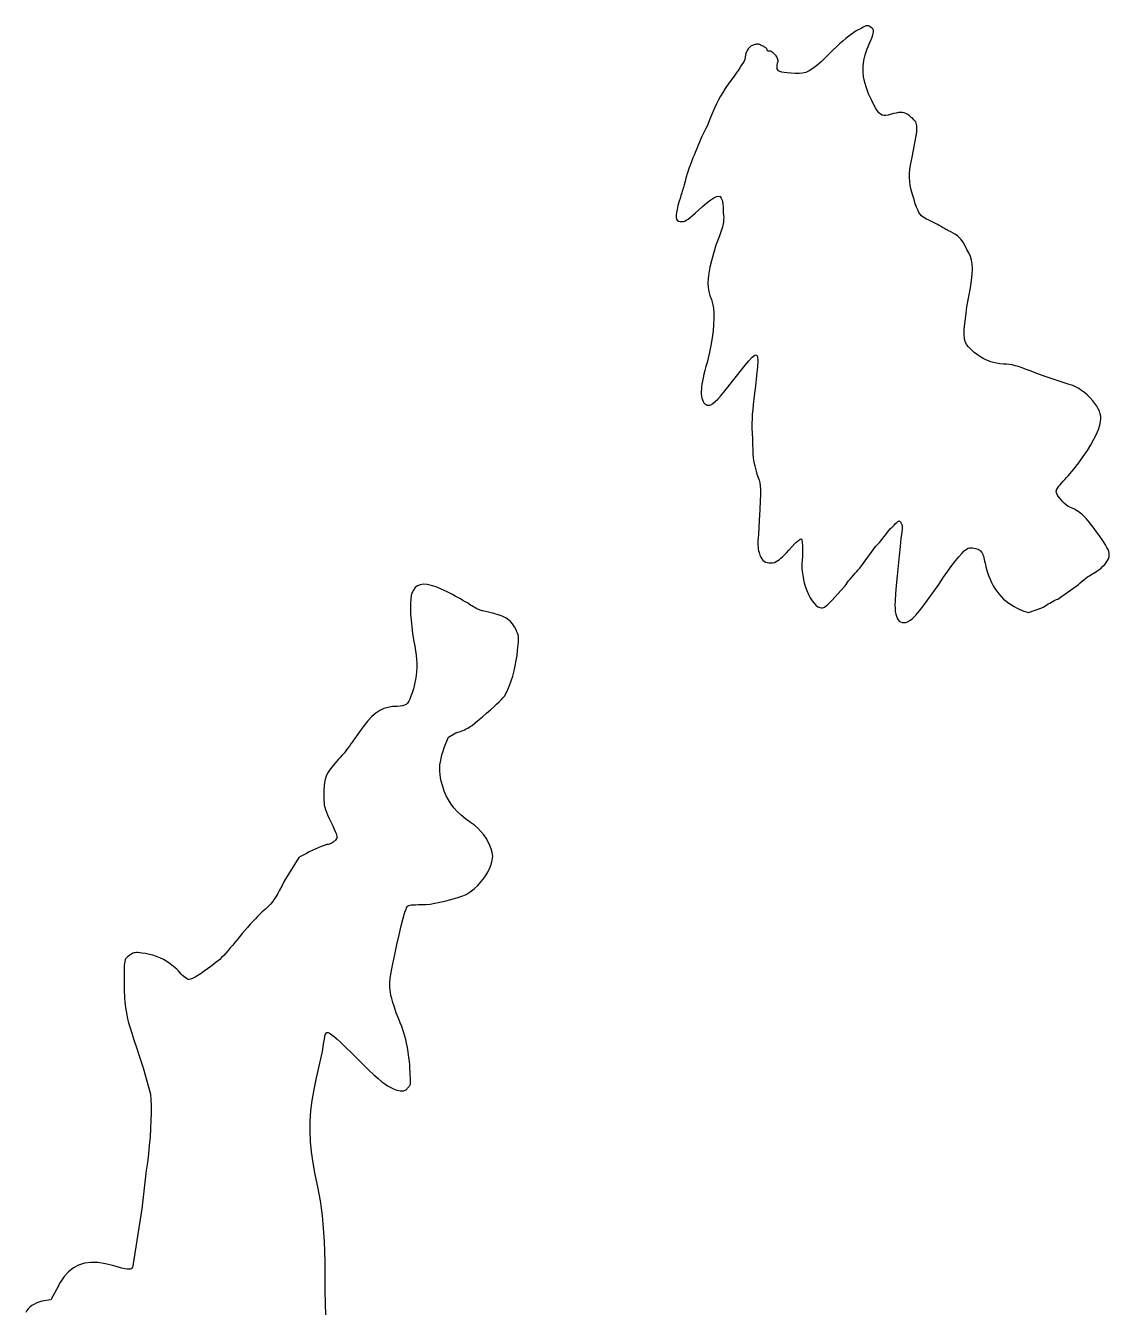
# Model space of a CAD drawing. Extents: x 0.1 to 12, y 0.1 to 13.2.
# Drawn here: x 6.012 to 8.228, y 6.371 to 9.001 of the extents above; entities that cross this region are included whole.
import ezdxf

# ---------------------------------------------------------------- set-up
doc = ezdxf.new("R2010")
doc.units = 0
doc.layers.add('1', color=1, linetype='CONTINUOUS')

msp = doc.modelspace()

# ---------------------------------------------------------------- linework, layer by layer
at = {"layer": '1', "linetype": 'CONTINUOUS'}
msp.add_lwpolyline([(7.7393, 8.9986), (7.7372, 8.9999), (7.7354, 9.0007), (7.7337, 9.0011), (7.732, 9.0011), (7.7301, 9.0007), (7.7278, 8.9998), (7.7251, 8.9983), (7.7218, 8.9964), (7.7177, 8.994), (7.7146, 8.9926), (7.7107, 8.9905), (7.706, 8.9876), (7.7008, 8.984), (7.6952, 8.9797), (7.6892, 8.975), (7.6829, 8.9697), (7.6765, 8.9641), (7.67, 8.9582), (7.6637, 8.952), (7.6504, 8.9389), (7.6393, 8.9282), (7.6299, 8.9198), (7.6218, 8.9134), (7.6145, 8.9088), (7.6077, 8.9057), (7.6009, 8.9039), (7.5937, 8.9031), (7.5857, 8.9032), (7.5766, 8.9039), (7.5692, 8.9047), (7.5631, 8.9055), (7.5583, 8.9064), (7.5545, 8.9074), (7.5518, 8.9088), (7.55, 8.9106), (7.5489, 8.913), (7.5486, 8.9161), (7.5488, 8.92), (7.5495, 8.9249), (7.5503, 8.9267), (7.5507, 8.9285), (7.5507, 8.9303), (7.5505, 8.9321), (7.5499, 8.9339), (7.5491, 8.9357), (7.5481, 8.9375), (7.5468, 8.9393), (7.5453, 8.9411), (7.5435, 8.9429), (7.5426, 8.9438), (7.5417, 8.9447), (7.5408, 8.9456), (7.5399, 8.9464), (7.539, 8.9471), (7.5381, 8.9477), (7.5372, 8.9482), (7.5363, 8.9486), (7.5354, 8.9489), (7.5345, 8.9489), (7.5336, 8.9489), (7.5328, 8.949), (7.5319, 8.949), (7.5311, 8.9491), (7.5304, 8.9493), (7.5298, 8.9496), (7.5293, 8.95), (7.5289, 8.9505), (7.5286, 8.9511), (7.5285, 8.952), (7.5283, 8.9528), (7.5279, 8.9537), (7.5271, 8.9547), (7.526, 8.9556), (7.5248, 8.9565), (7.5233, 8.9574), (7.5218, 8.9583), (7.5201, 8.9592), (7.5183, 8.9601), (7.5165, 8.961), (7.5148, 8.9618), (7.5132, 8.9624), (7.5117, 8.9628), (7.5102, 8.9631), (7.5086, 8.9632), (7.507, 8.9631), (7.5052, 8.9628), (7.5033, 8.9624), (7.501, 8.9618), (7.4985, 8.961), (7.4959, 8.9598), (7.4935, 8.9581), (7.4913, 8.9561), (7.4893, 8.9536), (7.4876, 8.9508), (7.4862, 8.9478), (7.485, 8.9445), (7.4842, 8.9411), (7.4837, 8.9375), (7.4835, 8.9339), (7.4831, 8.9326), (7.4821, 8.9304), (7.4805, 8.9275), (7.4783, 8.9239), (7.4756, 8.9197), (7.4725, 8.9149), (7.4689, 8.9097), (7.465, 8.904), (7.4609, 8.8981), (7.4565, 8.8919), (7.449, 8.8818), (7.4428, 8.873), (7.4375, 8.8649), (7.4329, 8.8572), (7.4287, 8.8495), (7.4247, 8.8413), (7.4206, 8.8323), (7.4162, 8.8219), (7.4112, 8.8099), (7.4054, 8.7958), (7.4027, 8.791), (7.4, 8.7858), (7.3974, 8.7803), (7.3948, 8.7746), (7.3923, 8.7688), (7.3898, 8.7629), (7.3875, 8.7572), (7.3853, 8.7517), (7.3833, 8.7465), (7.3814, 8.7417), (7.3788, 8.7363), (7.3763, 8.7307), (7.3741, 8.7251), (7.372, 8.7196), (7.3701, 8.7143), (7.3684, 8.7093), (7.3669, 8.7046), (7.3655, 8.7004), (7.3643, 8.6967), (7.3634, 8.6937), (7.3624, 8.6898), (7.3612, 8.6855), (7.3599, 8.6808), (7.3585, 8.6757), (7.357, 8.6704), (7.3554, 8.6649), (7.3537, 8.6593), (7.3519, 8.6537), (7.3502, 8.6481), (7.3483, 8.6426), (7.3459, 8.6334), (7.3441, 8.6256), (7.3428, 8.619), (7.3422, 8.6136), (7.3423, 8.6092), (7.3432, 8.6059), (7.3447, 8.6034), (7.3471, 8.6018), (7.3503, 8.6009), (7.3544, 8.6006), (7.3571, 8.6009), (7.36, 8.6018), (7.3631, 8.6034), (7.3667, 8.6057), (7.3709, 8.6089), (7.3758, 8.6129), (7.3815, 8.618), (7.3883, 8.6241), (7.3962, 8.6312), (7.4054, 8.6396), (7.4129, 8.6452), (7.4192, 8.6493), (7.4245, 8.6517), (7.4287, 8.6526), (7.4321, 8.6517), (7.4346, 8.6489), (7.4364, 8.6443), (7.4376, 8.6378), (7.4382, 8.6293), (7.4384, 8.6186), (7.4391, 8.6141), (7.4395, 8.6094), (7.4394, 8.6045), (7.4388, 8.5993), (7.4377, 8.5935), (7.4361, 8.587), (7.4339, 8.5799), (7.431, 8.5718), (7.4276, 8.5627), (7.4234, 8.5526), (7.4185, 8.5356), (7.4144, 8.5205), (7.4113, 8.5072), (7.409, 8.4953), (7.4077, 8.4846), (7.4072, 8.4749), (7.4077, 8.466), (7.409, 8.4576), (7.4113, 8.4495), (7.4144, 8.4414), (7.4168, 8.433), (7.4184, 8.4237), (7.4193, 8.4136), (7.4195, 8.4025), (7.4189, 8.3904), (7.4177, 8.3772), (7.4157, 8.3629), (7.413, 8.3474), (7.4096, 8.3305), (7.4054, 8.3123), (7.4029, 8.3042), (7.4007, 8.2963), (7.3988, 8.2886), (7.3973, 8.2812), (7.396, 8.2744), (7.395, 8.2682), (7.3943, 8.2628), (7.3938, 8.2582), (7.3935, 8.2547), (7.3934, 8.2523), (7.3936, 8.2478), (7.3941, 8.2437), (7.3949, 8.2398), (7.3961, 8.2363), (7.3975, 8.2331), (7.3992, 8.2304), (7.4012, 8.2282), (7.4034, 8.2266), (7.4058, 8.2256), (7.4084, 8.2252), (7.4112, 8.2256), (7.4144, 8.2269), (7.418, 8.2292), (7.4222, 8.2327), (7.4272, 8.2376), (7.4331, 8.244), (7.44, 8.2522), (7.4481, 8.2621), (7.4575, 8.2741), (7.4685, 8.2883), (7.4807, 8.3037), (7.4904, 8.3155), (7.4978, 8.3236), (7.5032, 8.3278), (7.5068, 8.3281), (7.5087, 8.3242), (7.5092, 8.316), (7.5085, 8.3034), (7.5069, 8.2862), (7.5045, 8.2643), (7.5028, 8.25), (7.5013, 8.2375), (7.5, 8.2264), (7.4989, 8.2163), (7.4981, 8.2068), (7.4976, 8.1977), (7.4973, 8.1884), (7.4974, 8.1786), (7.4978, 8.168), (7.4985, 8.1562), (7.4986, 8.1445), (7.4989, 8.1345), (7.4993, 8.126), (7.4999, 8.1187), (7.5008, 8.1122), (7.5017, 8.1064), (7.5029, 8.101), (7.5043, 8.0956), (7.5058, 8.0901), (7.5075, 8.0841), (7.5099, 8.0776), (7.5119, 8.0721), (7.5133, 8.0668), (7.5142, 8.0606), (7.5146, 8.0529), (7.5146, 8.0428), (7.5142, 8.0294), (7.5134, 8.0118), (7.5121, 7.9893), (7.5105, 7.961), (7.5098, 7.9542), (7.5094, 7.9482), (7.5093, 7.943), (7.5094, 7.9384), (7.5098, 7.9343), (7.5103, 7.9307), (7.511, 7.9274), (7.5118, 7.9244), (7.5126, 7.9216), (7.5135, 7.9189), (7.5154, 7.9148), (7.5175, 7.9113), (7.5198, 7.9085), (7.5224, 7.9063), (7.5252, 7.9047), (7.5282, 7.9036), (7.5316, 7.903), (7.5352, 7.9029), (7.5392, 7.9032), (7.5435, 7.9039), (7.547, 7.9057), (7.5502, 7.9077), (7.5534, 7.9099), (7.5566, 7.9125), (7.5601, 7.9155), (7.5639, 7.9193), (7.5682, 7.9237), (7.5731, 7.9291), (7.5789, 7.9354), (7.5856, 7.9429), (7.5874, 7.9447), (7.5891, 7.9462), (7.5908, 7.9475), (7.5924, 7.9487), (7.5938, 7.9497), (7.5951, 7.9505), (7.5961, 7.9511), (7.5969, 7.9516), (7.5976, 7.952), (7.5984, 7.9516), (7.5991, 7.9505), (7.5996, 7.9487), (7.5999, 7.9462), (7.6002, 7.9429), (7.6004, 7.939), (7.6005, 7.9343), (7.6006, 7.9289), (7.6006, 7.9228), (7.6006, 7.9159), (7.5999, 7.9083), (7.5995, 7.9017), (7.5994, 7.8958), (7.5995, 7.8906), (7.5998, 7.8859), (7.6004, 7.8815), (7.6011, 7.8774), (7.6018, 7.8734), (7.6027, 7.8692), (7.6036, 7.8649), (7.6065, 7.8553), (7.6097, 7.8466), (7.6131, 7.8386), (7.6167, 7.8316), (7.6205, 7.8255), (7.6244, 7.8203), (7.6283, 7.8162), (7.6321, 7.8133), (7.636, 7.8114), (7.6396, 7.8108), (7.6424, 7.8113), (7.6455, 7.8126), (7.6489, 7.8149), (7.6527, 7.818), (7.6569, 7.8221), (7.6617, 7.827), (7.6671, 7.8329), (7.6732, 7.8396), (7.68, 7.8473), (7.6877, 7.8559), (7.6897, 7.8588), (7.6922, 7.8622), (7.6951, 7.8659), (7.6983, 7.8698), (7.7016, 7.8739), (7.705, 7.8779), (7.7084, 7.8818), (7.7117, 7.8856), (7.7149, 7.8889), (7.7177, 7.8919), (7.7508, 7.9369), (7.7543, 7.9407), (7.7579, 7.9447), (7.7615, 7.949), (7.765, 7.9533), (7.7684, 7.9576), (7.7717, 7.9618), (7.7749, 7.9658), (7.778, 7.9696), (7.781, 7.973), (7.7838, 7.976), (7.7879, 7.98), (7.7911, 7.9833), (7.7937, 7.9857), (7.7957, 7.9874), (7.7973, 7.9884), (7.7985, 7.9887), (7.7994, 7.9885), (7.8002, 7.9878), (7.801, 7.9866), (7.8018, 7.985), (7.8026, 7.984), (7.8033, 7.9829), (7.8038, 7.9816), (7.8042, 7.9803), (7.8044, 7.979), (7.8046, 7.9776), (7.8047, 7.9763), (7.8048, 7.9751), (7.8048, 7.974), (7.8048, 7.973), (7.8037, 7.9655), (7.8021, 7.953), (7.8002, 7.9366), (7.7982, 7.9176), (7.7962, 7.8971), (7.7942, 7.8765), (7.7925, 7.857), (7.7911, 7.8397), (7.7901, 7.8259), (7.7898, 7.8168), (7.79, 7.81), (7.7905, 7.8038), (7.7914, 7.7984), (7.7927, 7.7938), (7.7943, 7.7898), (7.7963, 7.7866), (7.7986, 7.784), (7.8013, 7.7822), (7.8044, 7.7811), (7.8078, 7.7808), (7.8123, 7.7813), (7.8167, 7.7828), (7.8215, 7.7857), (7.8267, 7.7901), (7.8326, 7.7962), (7.8394, 7.8041), (7.8473, 7.8142), (7.8565, 7.8265), (7.8673, 7.8414), (7.8799, 7.8589), (7.8894, 7.8734), (7.8983, 7.8863), (7.9064, 7.8976), (7.9138, 7.9073), (7.9204, 7.9155), (7.9264, 7.9222), (7.9316, 7.9274), (7.9361, 7.931), (7.9399, 7.9332), (7.9429, 7.9339), (7.9457, 7.9338), (7.9486, 7.9336), (7.9515, 7.9331), (7.9544, 7.9325), (7.9572, 7.9317), (7.9598, 7.9307), (7.9622, 7.9295), (7.9642, 7.9282), (7.9658, 7.9266), (7.967, 7.9249), (7.9679, 7.9237), (7.9688, 7.9218), (7.9697, 7.9194), (7.9706, 7.9165), (7.9715, 7.9133), (7.9724, 7.9098), (7.9733, 7.9061), (7.9742, 7.9023), (7.9751, 7.8986), (7.976, 7.8949), (7.9787, 7.8855), (7.9814, 7.8771), (7.9843, 7.8695), (7.9874, 7.8626), (7.9906, 7.8562), (7.9941, 7.8503), (7.998, 7.8448), (8.0022, 7.8395), (8.0069, 7.8342), (8.012, 7.8288), (8.0174, 7.8245), (8.0228, 7.8205), (8.0282, 7.8169), (8.0334, 7.8137), (8.0387, 7.8108), (8.0438, 7.8083), (8.0488, 7.8061), (8.0537, 7.8043), (8.0585, 7.8029), (8.0631, 7.8018), (8.0901, 7.8108), (8.093, 7.8127), (8.0961, 7.8147), (8.0995, 7.8168), (8.103, 7.8189), (8.1066, 7.8209), (8.1102, 7.8229), (8.1137, 7.8247), (8.1171, 7.8264), (8.1203, 7.8278), (8.1231, 7.8288), (8.1652, 7.8589), (8.1689, 7.8624), (8.1726, 7.8657), (8.1765, 7.8688), (8.1802, 7.8716), (8.1839, 7.8742), (8.1874, 7.8766), (8.1907, 7.8786), (8.1936, 7.8804), (8.1961, 7.8818), (8.1982, 7.8829), (8.2027, 7.8858), (8.2071, 7.8889), (8.2113, 7.8924), (8.2153, 7.896), (8.2188, 7.8998), (8.222, 7.9036), (8.2246, 7.9075), (8.2265, 7.9114), (8.2278, 7.9152), (8.2282, 7.9189), (8.2279, 7.9225), (8.2271, 7.9263), (8.2256, 7.9303), (8.2235, 7.9347), (8.2207, 7.9396), (8.2172, 7.9451), (8.2129, 7.9513), (8.2079, 7.9585), (8.202, 7.9667), (8.1952, 7.976), (8.19, 7.9828), (8.1853, 7.9887), (8.1808, 7.9939), (8.1764, 7.9986), (8.1719, 8.0026), (8.1673, 8.0062), (8.1624, 8.0095), (8.157, 8.0125), (8.1509, 8.0153), (8.1441, 8.018), (8.1405, 8.021), (8.1367, 8.0243), (8.1331, 8.028), (8.1296, 8.0318), (8.1265, 8.0357), (8.1238, 8.0394), (8.1217, 8.043), (8.1203, 8.0462), (8.1197, 8.0489), (8.1201, 8.0511), (8.1205, 8.0523), (8.1215, 8.0542), (8.123, 8.0566), (8.1251, 8.0595), (8.1276, 8.0627), (8.1305, 8.0662), (8.1337, 8.0699), (8.137, 8.0736), (8.1405, 8.0774), (8.1441, 8.0811), (8.1554, 8.0945), (8.1657, 8.1076), (8.1751, 8.1204), (8.1834, 8.1327), (8.1907, 8.1445), (8.1969, 8.1557), (8.202, 8.1661), (8.2059, 8.1757), (8.2087, 8.1845), (8.2102, 8.1922), (8.2108, 8.1975), (8.2106, 8.2027), (8.2097, 8.2078), (8.2081, 8.2129), (8.2057, 8.2181), (8.2026, 8.2233), (8.1989, 8.2287), (8.1944, 8.2343), (8.1891, 8.2401), (8.1832, 8.2462), (8.1781, 8.2504), (8.1736, 8.2539), (8.1695, 8.2569), (8.1656, 8.2595), (8.1618, 8.2616), (8.1579, 8.2635), (8.1537, 8.2653), (8.1492, 8.2669), (8.144, 8.2685), (8.1381, 8.2703), (8.0931, 8.2853), (8.0797, 8.2903), (8.0682, 8.2947), (8.0584, 8.2984), (8.0498, 8.3015), (8.0424, 8.3041), (8.0358, 8.306), (8.0297, 8.3075), (8.0239, 8.3085), (8.0181, 8.3091), (8.012, 8.3093), (8.0044, 8.3102), (7.9977, 8.3112), (7.9917, 8.3124), (7.9861, 8.3139), (7.9809, 8.3157), (7.9757, 8.318), (7.9704, 8.3208), (7.9648, 8.3242), (7.9587, 8.3284), (7.952, 8.3333), (7.9455, 8.3392), (7.9403, 8.3445), (7.9364, 8.3497), (7.9337, 8.3553), (7.9321, 8.3619), (7.9314, 8.3699), (7.9317, 8.3798), (7.9327, 8.3922), (7.9345, 8.4076), (7.9369, 8.4264), (7.941, 8.4473), (7.9441, 8.4651), (7.9464, 8.4803), (7.9478, 8.4932), (7.9482, 8.5041), (7.9478, 8.5136), (7.9464, 8.5218), (7.9441, 8.5294), (7.941, 8.5365), (7.9369, 8.5435), (7.9342, 8.5495), (7.9314, 8.5548), (7.9285, 8.5595), (7.9254, 8.5638), (7.9219, 8.5676), (7.9181, 8.571), (7.9139, 8.5741), (7.9092, 8.5771), (7.9039, 8.5799), (7.8979, 8.5826), (7.896, 8.5836), (7.894, 8.5847), (7.8918, 8.5859), (7.8896, 8.5872), (7.8874, 8.5886), (7.8851, 8.5899), (7.8829, 8.5912), (7.8808, 8.5925), (7.8788, 8.5936), (7.8769, 8.5946), (7.8589, 8.6036), (7.8546, 8.6054), (7.8508, 8.6074), (7.8475, 8.6097), (7.8444, 8.6123), (7.8416, 8.6156), (7.839, 8.6196), (7.8365, 8.6245), (7.834, 8.6303), (7.8315, 8.6373), (7.8288, 8.6456), (7.8256, 8.656), (7.823, 8.6654), (7.8212, 8.6742), (7.82, 8.6826), (7.8194, 8.6907), (7.8195, 8.6988), (7.8202, 8.7072), (7.8215, 8.716), (7.8234, 8.7254), (7.8258, 8.7357), (7.8348, 8.7838), (7.8348, 8.7888), (7.8347, 8.793), (7.8345, 8.7965), (7.8341, 8.7995), (7.8333, 8.8022), (7.8322, 8.8045), (7.8307, 8.8068), (7.8287, 8.809), (7.8261, 8.8113), (7.8228, 8.8138), (7.8193, 8.8171), (7.8159, 8.8196), (7.8124, 8.8215), (7.8089, 8.8229), (7.8052, 8.8236), (7.8012, 8.8238), (7.7969, 8.8234), (7.7921, 8.8226), (7.7867, 8.8214), (7.7808, 8.8198), (7.7757, 8.8183), (7.7712, 8.8175), (7.7672, 8.8174), (7.7636, 8.8183), (7.7601, 8.8202), (7.7568, 8.8233), (7.7534, 8.8277), (7.7498, 8.8335), (7.746, 8.8408), (7.7417, 8.8498), (7.736, 8.8621), (7.7313, 8.8738), (7.7279, 8.8852), (7.7256, 8.8963), (7.7245, 8.9073), (7.7247, 8.9184), (7.7261, 8.9298), (7.729, 8.9415), (7.7332, 8.9539), (7.7387, 8.967), (7.7412, 8.9728), (7.7431, 8.9779), (7.7445, 8.9822), (7.7454, 8.9857), (7.7459, 8.9887), (7.7459, 8.9912), (7.7454, 8.9932), (7.7446, 8.9947), (7.7434, 8.996), (7.7417, 8.997)], close=True, dxfattribs=at)
msp.add_lwpolyline([(6.6258, 6.3655), (6.625, 6.3883), (6.6247, 6.4162), (6.6246, 6.4505), (6.6245, 6.4738), (6.6239, 6.4954), (6.6231, 6.5154), (6.6219, 6.534), (6.6205, 6.5514), (6.6188, 6.5679), (6.6168, 6.5835), (6.6146, 6.5985), (6.6122, 6.6132), (6.6096, 6.6276), (6.6039, 6.6528), (6.5995, 6.6764), (6.5963, 6.6987), (6.5943, 6.7201), (6.5935, 6.741), (6.5938, 6.7617), (6.5953, 6.7825), (6.598, 6.804), (6.6017, 6.8263), (6.6066, 6.8498), (6.6186, 6.9039), (6.6203, 6.9145), (6.6216, 6.923), (6.6227, 6.9295), (6.6237, 6.9345), (6.6246, 6.9381), (6.6255, 6.9404), (6.6265, 6.9419), (6.6277, 6.9426), (6.629, 6.9429), (6.6306, 6.9429), (6.6321, 6.9423), (6.6348, 6.9405), (6.6385, 6.9377), (6.6432, 6.9338), (6.6486, 6.9291), (6.6548, 6.9235), (6.6617, 6.9172), (6.669, 6.9103), (6.6767, 6.9028), (6.6847, 6.8949), (6.7003, 6.8793), (6.7133, 6.8667), (6.724, 6.8565), (6.7329, 6.8485), (6.7402, 6.8423), (6.7465, 6.8376), (6.7521, 6.8339), (6.7574, 6.831), (6.7629, 6.8284), (6.7688, 6.8258), (6.7721, 6.825), (6.775, 6.8244), (6.7775, 6.8239), (6.7796, 6.8237), (6.7815, 6.8236), (6.7833, 6.8237), (6.7849, 6.8239), (6.7865, 6.8244), (6.7881, 6.825), (6.7898, 6.8258), (6.7908, 6.8268), (6.7919, 6.8279), (6.7931, 6.8292), (6.7943, 6.8305), (6.7954, 6.8318), (6.7965, 6.8332), (6.7974, 6.8345), (6.7981, 6.8357), (6.7986, 6.8369), (6.7988, 6.8378), (6.7988, 6.8393), (6.7988, 6.842), (6.7987, 6.8457), (6.7986, 6.8504), (6.7984, 6.8559), (6.7981, 6.862), (6.7978, 6.8689), (6.7973, 6.8762), (6.7966, 6.8839), (6.7958, 6.8919), (6.7941, 6.9028), (6.7925, 6.9124), (6.7909, 6.9209), (6.7893, 6.9285), (6.7875, 6.9354), (6.7856, 6.9421), (6.7835, 6.9486), (6.781, 6.9552), (6.7781, 6.9623), (6.7748, 6.97), (6.7699, 6.9833), (6.766, 6.9945), (6.7629, 7.004), (6.7607, 7.012), (6.759, 7.0188), (6.7579, 7.0247), (6.7572, 7.03), (6.7569, 7.0349), (6.7568, 7.0399), (6.7568, 7.045), (6.7575, 7.0533), (6.7596, 7.0664), (6.7628, 7.0831), (6.7667, 7.1022), (6.771, 7.1224), (6.7756, 7.1423), (6.78, 7.1609), (6.784, 7.1767), (6.7874, 7.1886), (6.7898, 7.1952), (6.7907, 7.1976), (6.7918, 7.1996), (6.7931, 7.2011), (6.7949, 7.2023), (6.7973, 7.2031), (6.8004, 7.2036), (6.8043, 7.204), (6.8093, 7.2041), (6.8154, 7.2042), (6.8228, 7.2042), (6.8306, 7.2046), (6.8394, 7.2055), (6.8489, 7.207), (6.8589, 7.209), (6.869, 7.2113), (6.879, 7.2139), (6.8887, 7.2167), (6.8978, 7.2196), (6.9059, 7.2225), (6.9129, 7.2252), (6.921, 7.2303), (6.9289, 7.2365), (6.9365, 7.2436), (6.9436, 7.2514), (6.9501, 7.2598), (6.9557, 7.2685), (6.9604, 7.2774), (6.9639, 7.2862), (6.9662, 7.295), (6.967, 7.3033), (6.9657, 7.3106), (6.9637, 7.318), (6.961, 7.3254), (6.9576, 7.3328), (6.9535, 7.3401), (6.9486, 7.3472), (6.943, 7.354), (6.9367, 7.3606), (6.9297, 7.3667), (6.9219, 7.3724), (6.9117, 7.3796), (6.9027, 7.3869), (6.8948, 7.3943), (6.8878, 7.402), (6.8818, 7.4099), (6.8765, 7.4182), (6.872, 7.4269), (6.8681, 7.4362), (6.8648, 7.446), (6.8619, 7.4565), (6.8603, 7.4635), (6.8593, 7.4703), (6.8588, 7.4769), (6.8588, 7.4834), (6.8592, 7.4899), (6.8601, 7.4965), (6.8615, 7.5032), (6.8632, 7.5103), (6.8654, 7.5177), (6.8679, 7.5255), (6.8769, 7.5465), (6.8919, 7.5556), (6.8955, 7.5565), (6.8991, 7.5577), (6.9026, 7.559), (6.9061, 7.5604), (6.9095, 7.5619), (6.9129, 7.5636), (6.9161, 7.5652), (6.9192, 7.567), (6.9221, 7.5688), (6.9249, 7.5706), (6.936, 7.58), (6.9459, 7.5884), (6.9547, 7.5958), (6.9624, 7.6025), (6.9692, 7.6085), (6.9751, 7.6138), (6.9801, 7.6186), (6.9844, 7.6229), (6.988, 7.6269), (6.991, 7.6306), (6.9946, 7.6367), (6.9981, 7.6441), (7.0016, 7.6524), (7.0048, 7.6617), (7.0079, 7.6715), (7.0107, 7.6819), (7.0131, 7.6925), (7.0152, 7.7031), (7.0169, 7.7136), (7.018, 7.7237), (7.0188, 7.7304), (7.0194, 7.7362), (7.0198, 7.7411), (7.02, 7.7454), (7.0199, 7.7492), (7.0195, 7.7527), (7.0189, 7.7559), (7.0179, 7.7591), (7.0166, 7.7623), (7.015, 7.7658), (7.0114, 7.7725), (7.0075, 7.7782), (7.0033, 7.7831), (6.9985, 7.7873), (6.9929, 7.7909), (6.9863, 7.7941), (6.9785, 7.7969), (6.9693, 7.7996), (6.9585, 7.8022), (6.9459, 7.8048), (6.9448, 7.805), (6.9432, 7.8055), (6.9411, 7.8063), (6.9388, 7.8073), (6.9362, 7.8086), (6.9334, 7.81), (6.9305, 7.8116), (6.9276, 7.8133), (6.9247, 7.815), (6.9219, 7.8168), (6.9189, 7.8188), (6.9152, 7.8211), (6.911, 7.8236), (6.9063, 7.8263), (6.9013, 7.8292), (6.896, 7.8322), (6.8905, 7.8352), (6.8849, 7.8381), (6.8793, 7.8411), (6.8739, 7.8438), (6.8619, 7.8495), (6.8511, 7.8539), (6.8415, 7.857), (6.8329, 7.8588), (6.8255, 7.8592), (6.819, 7.8583), (6.8134, 7.8561), (6.8087, 7.8524), (6.8049, 7.8473), (6.8018, 7.8408), (6.8003, 7.836), (6.7993, 7.829), (6.7988, 7.8201), (6.7987, 7.8097), (6.7992, 7.798), (6.8001, 7.7855), (6.8014, 7.7724), (6.8031, 7.759), (6.8053, 7.7457), (6.8078, 7.7327), (6.8094, 7.7232), (6.8107, 7.7142), (6.8115, 7.7056), (6.8119, 7.6973), (6.8119, 7.6892), (6.8115, 7.6811), (6.8106, 7.6728), (6.8091, 7.6642), (6.8072, 7.6552), (6.8048, 7.6456), (6.8023, 7.6373), (6.7999, 7.6304), (6.7977, 7.6246), (6.7953, 7.62), (6.7928, 7.6164), (6.7899, 7.6136), (6.7865, 7.6117), (6.7824, 7.6105), (6.7776, 7.6098), (6.7718, 7.6096), (6.7622, 7.6091), (6.7532, 7.6076), (6.7446, 7.605), (6.7364, 7.6011), (6.7282, 7.5957), (6.7201, 7.5888), (6.7118, 7.5803), (6.7033, 7.57), (6.6943, 7.5578), (6.6847, 7.5435), (6.6826, 7.5405), (6.6801, 7.5369), (6.6772, 7.5328), (6.6739, 7.5283), (6.6704, 7.5236), (6.6667, 7.5189), (6.663, 7.5142), (6.6591, 7.5096), (6.6553, 7.5053), (6.6517, 7.5015), (6.6442, 7.4931), (6.6382, 7.4856), (6.6333, 7.4789), (6.6294, 7.4727), (6.6265, 7.4666), (6.6244, 7.4604), (6.623, 7.4539), (6.6222, 7.4467), (6.6217, 7.4387), (6.6216, 7.4294), (6.6216, 7.4228), (6.6217, 7.4172), (6.622, 7.4122), (6.6226, 7.4076), (6.6235, 7.4032), (6.6249, 7.3985), (6.6268, 7.3934), (6.6293, 7.3875), (6.6326, 7.3806), (6.6366, 7.3724), (6.64, 7.365), (6.6428, 7.3588), (6.645, 7.3538), (6.6467, 7.3497), (6.6479, 7.3465), (6.6485, 7.3438), (6.6486, 7.3417), (6.6482, 7.3398), (6.6472, 7.3381), (6.6456, 7.3363), (6.6447, 7.3354), (6.6435, 7.3342), (6.6421, 7.3331), (6.6406, 7.3319), (6.6389, 7.3307), (6.637, 7.3296), (6.6349, 7.3287), (6.6327, 7.328), (6.6302, 7.3275), (6.6276, 7.3273), (6.6221, 7.3254), (6.6162, 7.3231), (6.6102, 7.3205), (6.6041, 7.3178), (6.598, 7.3149), (6.5919, 7.312), (6.5861, 7.309), (6.5805, 7.306), (6.5753, 7.3031), (6.5706, 7.3003), (6.5405, 7.2523), (6.5355, 7.2423), (6.5312, 7.2339), (6.5274, 7.2267), (6.5238, 7.2205), (6.5203, 7.2151), (6.5165, 7.2101), (6.5124, 7.2053), (6.5077, 7.2004), (6.5021, 7.1951), (6.4955, 7.1892), (6.4916, 7.1852), (6.487, 7.1807), (6.482, 7.1755), (6.4767, 7.17), (6.4711, 7.164), (6.4654, 7.1578), (6.4598, 7.1515), (6.4544, 7.145), (6.4492, 7.1385), (6.4444, 7.1321), (6.4399, 7.1266), (6.4352, 7.1211), (6.4304, 7.1156), (6.4257, 7.1102), (6.4212, 7.1051), (6.4168, 7.1003), (6.4126, 7.0961), (6.4088, 7.0923), (6.4054, 7.0893), (6.4024, 7.0871), (6.3967, 7.0824), (6.3904, 7.0776), (6.3838, 7.0727), (6.3771, 7.0679), (6.3705, 7.0634), (6.3641, 7.0594), (6.3582, 7.056), (6.353, 7.0534), (6.3487, 7.0517), (6.3453, 7.0511), (6.3442, 7.0513), (6.3426, 7.0521), (6.3405, 7.0533), (6.3382, 7.055), (6.3356, 7.0571), (6.3328, 7.0595), (6.3299, 7.0622), (6.327, 7.0653), (6.3241, 7.0686), (6.3213, 7.0721), (6.3142, 7.078), (6.3072, 7.0833), (6.3003, 7.0879), (6.2934, 7.0919), (6.2864, 7.0953), (6.2794, 7.0982), (6.2722, 7.1006), (6.2648, 7.1025), (6.2572, 7.104), (6.2492, 7.1051), (6.2451, 7.1058), (6.2415, 7.1062), (6.2385, 7.1063), (6.2358, 7.106), (6.2335, 7.1055), (6.2313, 7.1047), (6.2292, 7.1036), (6.2271, 7.1023), (6.2248, 7.1008), (6.2222, 7.0991), (6.2198, 7.0973), (6.2178, 7.0956), (6.2163, 7.0936), (6.2152, 7.0912), (6.2143, 7.0882), (6.2138, 7.0844), (6.2135, 7.0796), (6.2133, 7.0735), (6.2132, 7.0661), (6.2132, 7.0571), (6.2132, 7.0514), (6.2132, 7.0453), (6.2133, 7.0389), (6.2134, 7.0323), (6.2136, 7.0255), (6.2139, 7.0188), (6.2142, 7.0122), (6.2148, 7.0057), (6.2154, 6.9996), (6.2162, 6.994), (6.2172, 6.9862), (6.2185, 6.9786), (6.2202, 6.9708), (6.2224, 6.9623), (6.2252, 6.9527), (6.2288, 6.9414), (6.2331, 6.9281), (6.2384, 6.9122), (6.2448, 6.8933), (6.2523, 6.8709), (6.2673, 6.8168), (6.268, 6.8059), (6.2683, 6.7931), (6.2683, 6.7787), (6.268, 6.7632), (6.2673, 6.7466), (6.2662, 6.7295), (6.2647, 6.712), (6.2629, 6.6945), (6.2608, 6.6773), (6.2583, 6.6607), (6.2492, 6.5826), (6.2312, 6.4655), (6.2303, 6.463), (6.2292, 6.4611), (6.2277, 6.4598), (6.2257, 6.459), (6.223, 6.4587), (6.2193, 6.459), (6.2146, 6.4598), (6.2086, 6.4611), (6.2012, 6.463), (6.1922, 6.4655), (6.175, 6.4699), (6.1593, 6.4723), (6.1449, 6.4727), (6.1319, 6.471), (6.1201, 6.4673), (6.1094, 6.4616), (6.0996, 6.4537), (6.0907, 6.4437), (6.0826, 6.4317), (6.0751, 6.4174), (6.0631, 6.3964), (6.045, 6.3934), (6.039, 6.3915), (6.0335, 6.3894), (6.0286, 6.387), (6.0241, 6.3844), (6.0203, 6.3814), (6.0169, 6.378), (6.0141, 6.3743), (6.0119, 6.3701)], dxfattribs=at)

doc.saveas('drawing.dxf')
